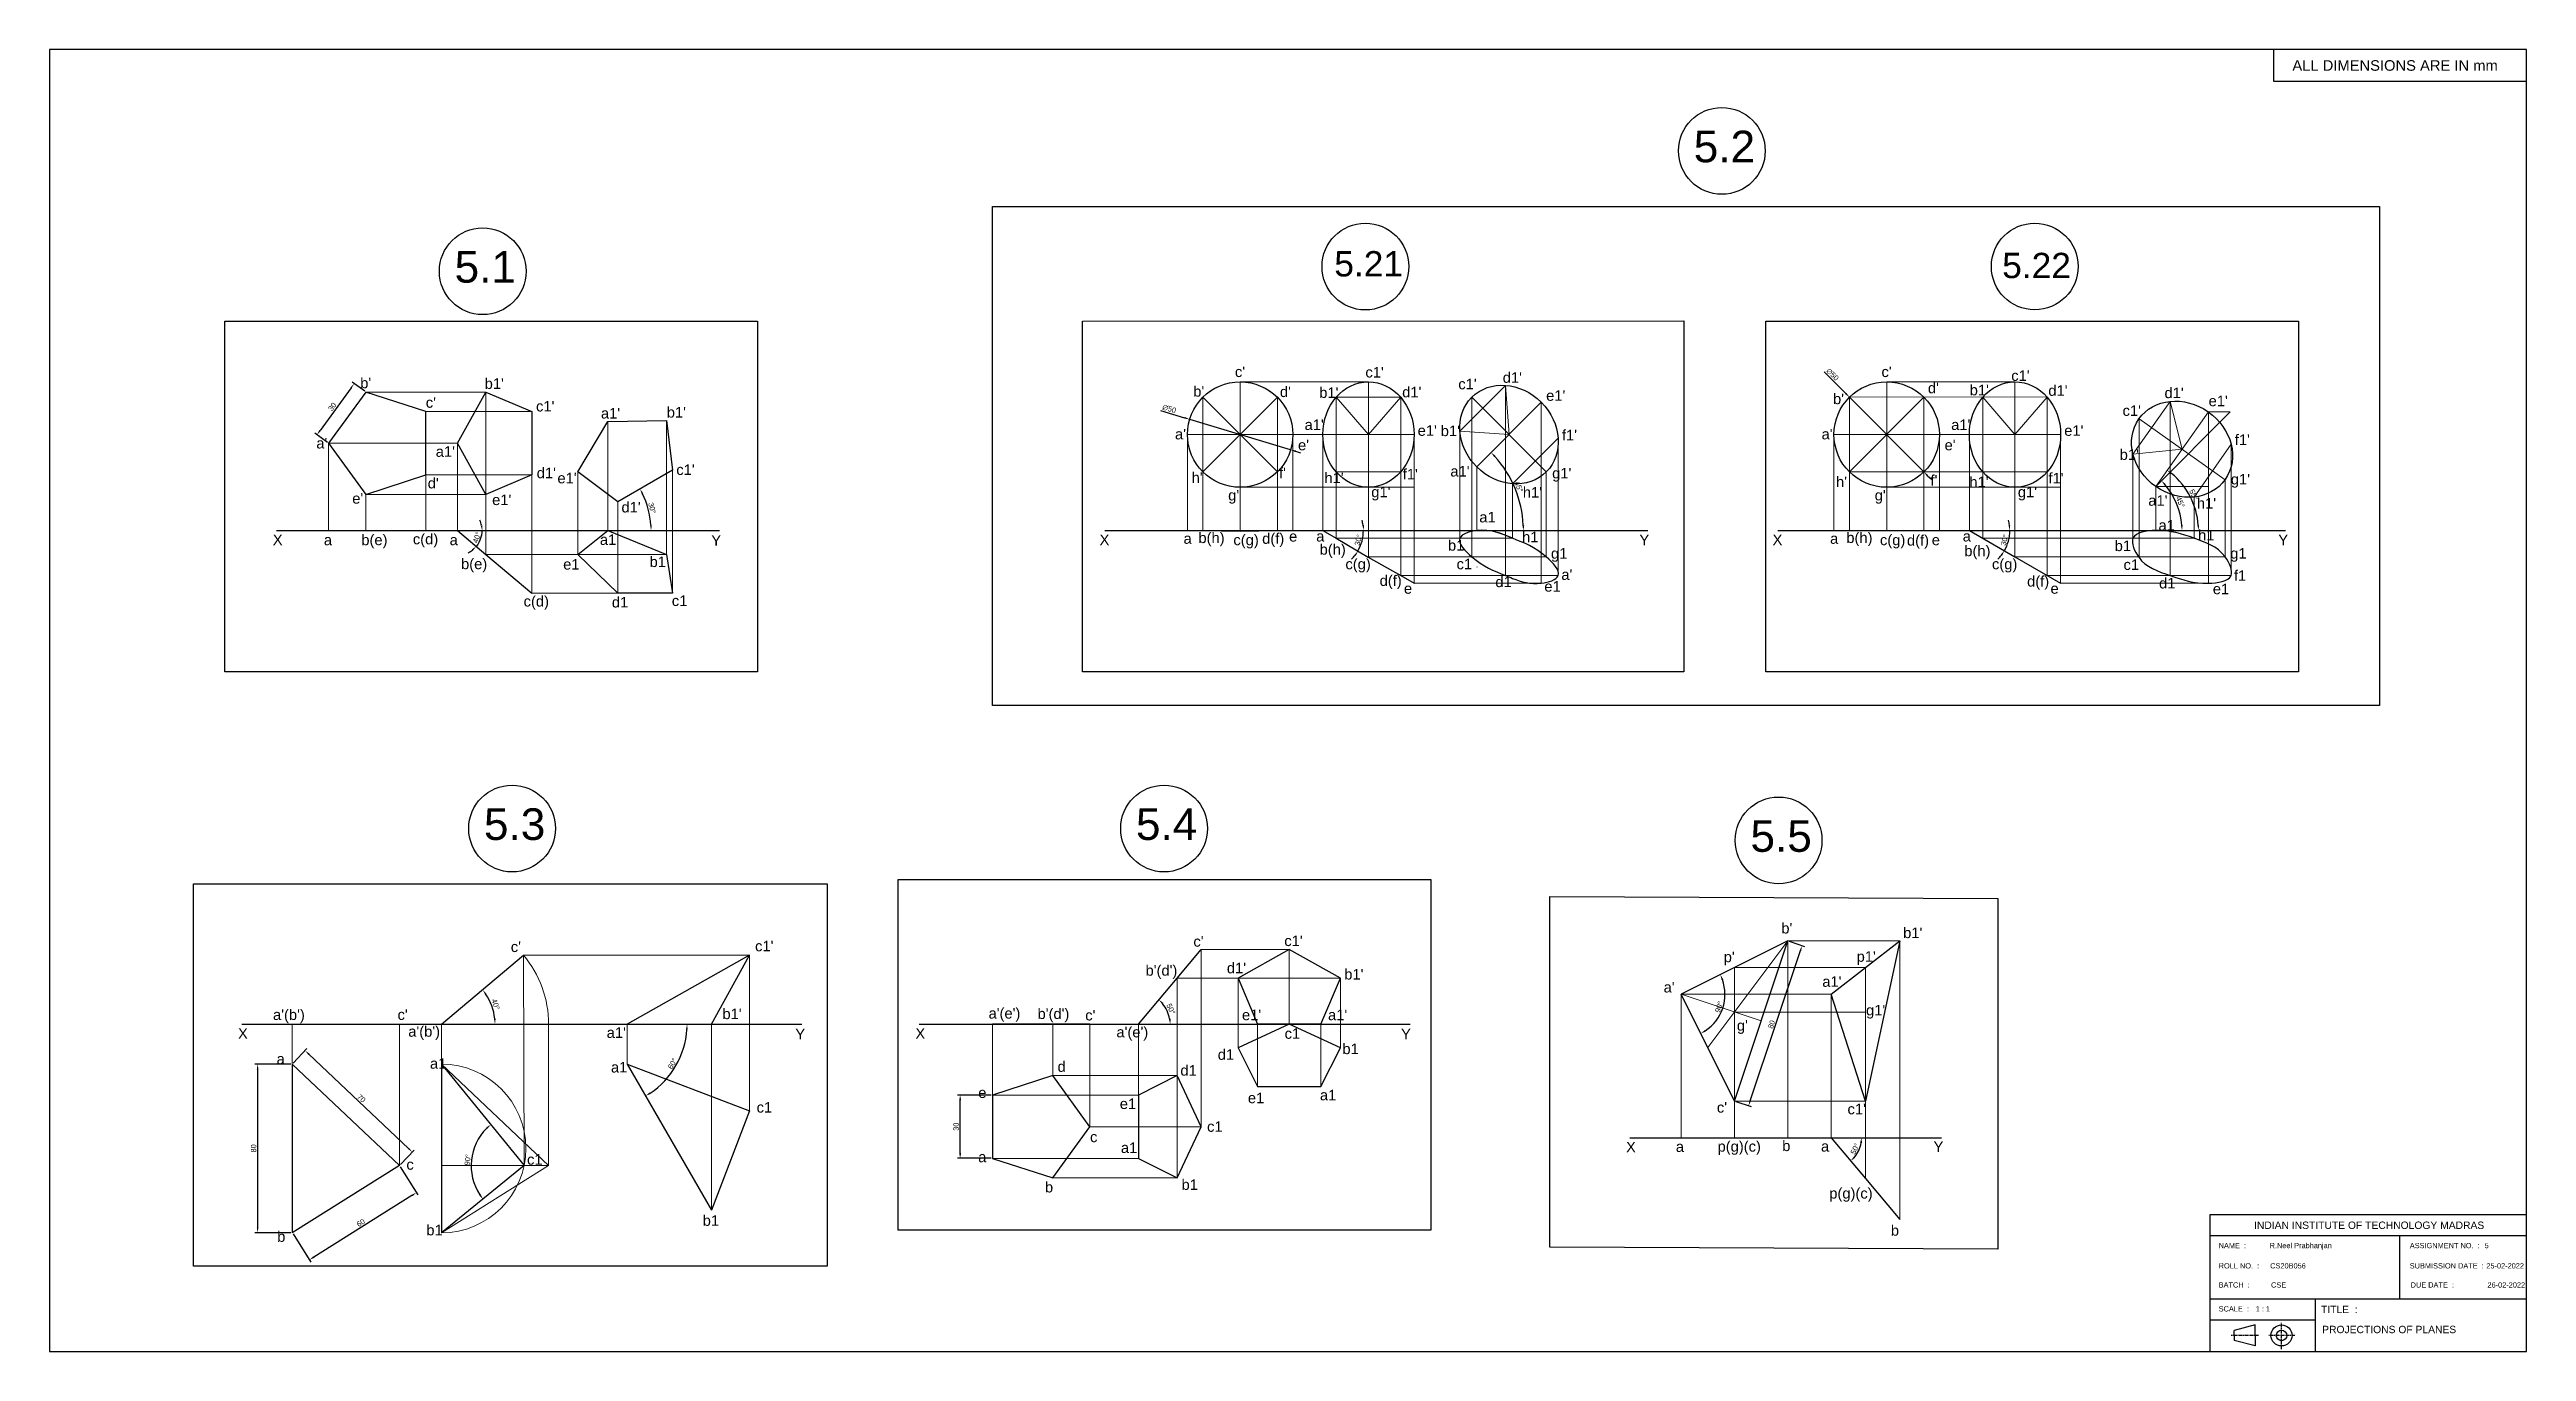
# Model space of a CAD drawing. Header units: millimetres. Extents: x 0 to 1175, y 0 to 617.
import ezdxf

# ---------------------------------------------------------------- set-up
doc = ezdxf.new("R2010")
doc.units = ezdxf.units.MM
doc.linetypes.add('CENTER', pattern=[50.8, 31.75, -6.35, 6.35, -6.35])
doc.styles.get("Standard").update_dxf_attribs({"font": 'arial.ttf'})
doc.dimstyles.new('ISO-25', dxfattribs={"dimtxt": 2.5, "dimasz": 2.5, "dimexe": 1.25, "dimexo": 0.625, "dimtad": 1, "dimtxsty": 'Standard', "dimcen": 2.5, "dimclrd": 3, "dimclre": 3, "dimclrt": 3, "dimadec": 0, "dimazin": 0, "dimtfac": 1, "dimtmove": 0, "dimatfit": 3, "dimfxl": 1, "dimlwd": 30, "dimlwe": 30, "dimarcsym": 0})

# ---------------------------------------------------------------- blocks, each defined once
blk = doc.blocks.new('*D1')
at = {"color": 3, "lineweight": 30, "transparency": 16777216}
for p, q in [((149.5, 455.4), (143.5, 459.7)), ((143, 457), (128.3, 436.8)), ((131.9, 431.1), (125.8, 435.5))]:
    blk.add_line(p, q, dxfattribs=at)
for points in [[(142.7, 457.2), (143.3, 456.7), (144.5, 459)], [(128, 437), (128.6, 436.5), (126.8, 434.7)]]:
    blk.add_solid(points, dxfattribs=at)
at = {"layer": 'Defpoints', "color": 0, "lineweight": 30, "transparency": 16777216}
for p in [(150, 455), (126.8, 434.7), (132.4, 430.7)]:
    blk.add_point(p, dxfattribs=at)
at = {"color": 3, "lineweight": 30, "transparency": 16777216, "insert": (134.1, 448), "char_height": 2.5, "attachment_point": 5, "rotation": 54}
blk.add_mtext('30', dxfattribs=at)
blk = doc.blocks.new('*D2')
at = {"color": 3, "lineweight": 30, "transparency": 16777216}
for start, end in [(320, 0), (12.2528, 24.5056), (295.4944, 307.7472)]:
    blk.add_arc((193.5, 389.3), 11.7, start, end, dxfattribs=at)
for points in [[(205.3, 391.8), (204.5, 391.8), (205.2, 389.3)], [(200.3, 380.4), (200.9, 379.8), (202.4, 381.8)]]:
    blk.add_solid(points, dxfattribs=at)
at = {"layer": 'Defpoints', "color": 0, "lineweight": 30, "transparency": 16777216}
for p in [(193.5, 389.3), (193.5, 389.3), (264.8, 389.3), (203.9, 384.1), (207, 378)]:
    blk.add_point(p, dxfattribs=at)
at = {"color": 3, "lineweight": 30, "transparency": 16777216, "insert": (202.7, 386), "char_height": 2.5, "attachment_point": 5, "rotation": 70}
blk.add_mtext('40°', dxfattribs=at)
blk = doc.blocks.new('*D3')
at = {"color": 3, "lineweight": 30, "transparency": 16777216}
blk.add_arc((246, 389.3), 39.3, 3.6429, 26.3571, dxfattribs=at)
for points in [[(280.9, 406.6), (281.6, 407), (280.1, 409)], [(285.7, 391.8), (284.9, 391.8), (285.3, 389.3)]]:
    blk.add_solid(points, dxfattribs=at)
at = {"layer": 'Defpoints', "color": 0, "lineweight": 30, "transparency": 16777216}
for p in [(295.5, 417.9), (269.5, 402.9), (107.6, 389.3), (284.7, 396.1), (317.8, 389.3)]:
    blk.add_point(p, dxfattribs=at)
at = {"color": 3, "lineweight": 30, "transparency": 16777216, "insert": (285.8, 400), "char_height": 2.5, "attachment_point": 5, "rotation": 285}
blk.add_mtext('30°', dxfattribs=at)
blk = doc.blocks.new('*D5')
at = {"color": 3, "lineweight": 30, "transparency": 16777216}
blk.add_arc((646.8, 389.3), 52.3, 2.7376, 42.2624, dxfattribs=at)
for points in [[(685.2, 424.2), (685.8, 424.8), (683.8, 426.3)], [(699.5, 391.8), (698.6, 391.8), (699.1, 389.3)]]:
    blk.add_solid(points, dxfattribs=at)
at = {"layer": 'Defpoints', "color": 0, "lineweight": 30, "transparency": 16777216}
for p in [(707.6, 450.1), (677, 419.5), (697.3, 402.9), (500.5, 389.3), (758.2, 389.3)]:
    blk.add_point(p, dxfattribs=at)
at = {"color": 3, "lineweight": 30, "transparency": 16777216, "insert": (696.9, 410.1), "char_height": 2.5, "attachment_point": 5, "rotation": 292.5}
blk.add_mtext('45°', dxfattribs=at)
blk = doc.blocks.new('*D6')
at = {"color": 3, "lineweight": 30, "transparency": 16777216}
for start, end in [(330, 360), (7.413, 14.826), (315.174, 322.587)]:
    blk.add_arc((603.9, 389.3), 19.3, start, end, dxfattribs=at)
for points in [[(623.5, 391.8), (622.7, 391.8), (623.3, 389.3)], [(618.9, 377.8), (619.6, 377.3), (620.7, 379.7)]]:
    blk.add_solid(points, dxfattribs=at)
at = {"layer": 'Defpoints', "color": 0, "lineweight": 30, "transparency": 16777216}
for p in [(603.9, 389.3), (603.9, 389.3), (677, 389.3), (622.1, 382.7), (625.6, 376.8)]:
    blk.add_point(p, dxfattribs=at)
at = {"color": 3, "lineweight": 30, "transparency": 16777216, "insert": (620.8, 384.8), "char_height": 2.5, "attachment_point": 5, "rotation": 75}
blk.add_mtext('30°', dxfattribs=at)
blk = doc.blocks.new('*D7')
at = {"color": 3, "lineweight": 30, "transparency": 16777216}
for p, q in [((841.7, 464.6), (852, 454.3)), ((889.1, 417.1), (853.8, 452.5)), ((890.8, 415.3), (892.6, 413.6))]:
    blk.add_line(p, q, dxfattribs=at)
for points in [[(852.3, 454.6), (851.7, 454), (853.8, 452.5)], [(891.1, 415.6), (890.5, 415), (889.1, 417.1)]]:
    blk.add_solid(points, dxfattribs=at)
at = {"layer": 'Defpoints', "color": 0, "lineweight": 30, "transparency": 16777216}
for p in [(853.8, 452.5), (889.1, 417.1)]:
    blk.add_point(p, dxfattribs=at)
at = {"color": 3, "lineweight": 30, "transparency": 16777216, "insert": (845.7, 463.3), "char_height": 2.5, "attachment_point": 5, "rotation": 314.9153}
blk.add_mtext('∅50', dxfattribs=at)
blk = doc.blocks.new('*D8')
at = {"color": 3, "lineweight": 30, "transparency": 16777216}
for start, end in [(330, 0), (7.4746, 14.9492), (315.0508, 322.5254)]:
    blk.add_arc((910.6, 389.3), 19.2, start, end, dxfattribs=at)
for points in [[(930, 391.8), (929.2, 391.8), (929.8, 389.3)], [(925.5, 377.9), (926.2, 377.4), (927.2, 379.7)]]:
    blk.add_solid(points, dxfattribs=at)
at = {"layer": 'Defpoints', "color": 0, "lineweight": 30, "transparency": 16777216}
for p in [(910.6, 389.3), (910.6, 389.3), (999, 389.3), (928.6, 382.8), (932.3, 376.8)]:
    blk.add_point(p, dxfattribs=at)
at = {"color": 3, "lineweight": 30, "transparency": 16777216, "insert": (927.3, 384.8), "char_height": 2.5, "attachment_point": 5, "rotation": 75}
blk.add_mtext('30°', dxfattribs=at)
blk = doc.blocks.new('*D10')
at = {"color": 3, "lineweight": 30, "transparency": 16777216}
blk.add_arc((978.1, 389.3), 33.4, 4.2935, 40.7065, dxfattribs=at)
for points in [[(1003.1, 410.8), (1003.7, 411.4), (1001.7, 412.9)], [(1011.8, 391.8), (1011, 391.8), (1011.5, 389.3)]]:
    blk.add_solid(points, dxfattribs=at)
at = {"layer": 'Defpoints', "color": 0, "lineweight": 30, "transparency": 16777216}
for p in [(1034.4, 445.5), (999, 410.2), (819.8, 389.3), (1010.4, 398), (1060.6, 389.3)]:
    blk.add_point(p, dxfattribs=at)
at = {"color": 3, "lineweight": 30, "transparency": 16777216, "insert": (1010.7, 402.8), "char_height": 2.5, "attachment_point": 5, "rotation": 292.5}
blk.add_mtext('45°', dxfattribs=at)
blk = doc.blocks.new('*D11')
at = {"color": 3, "lineweight": 30, "transparency": 16777216}
blk.add_arc((984.3, 389.3), 35, 4.0881, 50.6475, dxfattribs=at)
for points in [[(1006.2, 416.1), (1006.7, 416.7), (1004.5, 417.9)], [(1019.6, 391.8), (1018.8, 391.8), (1019.3, 389.3)]]:
    blk.add_solid(points, dxfattribs=at)
at = {"layer": 'Defpoints', "color": 0, "lineweight": 30, "transparency": 16777216}
for p in [(1024, 445.5), (999, 410.2), (1017.5, 400.3), (819.8, 389.3), (1060.6, 389.3)]:
    blk.add_point(p, dxfattribs=at)
at = {"color": 3, "lineweight": 30, "transparency": 16777216, "insert": (1017.1, 406.3), "char_height": 2.5, "attachment_point": 5, "rotation": 297.3678}
blk.add_mtext('55°', dxfattribs=at)
blk = doc.blocks.new('*D12')
at = {"color": 3, "lineweight": 30, "transparency": 16777216}
for p, q in [((806.7, 118.9), (830.5, 190.1)), ((825.1, 194.5), (832.4, 192)), ((799.8, 118.6), (807.1, 116.1))]:
    blk.add_line(p, q, dxfattribs=at)
for points in [[(830.1, 190.2), (830.9, 189.9), (831.2, 192.4)], [(806.3, 119), (807.1, 118.8), (805.9, 116.5)]]:
    blk.add_solid(points, dxfattribs=at)
at = {"layer": 'Defpoints', "color": 0, "lineweight": 30, "transparency": 16777216}
for p in [(824.5, 194.7), (831.2, 192.4), (799.2, 118.8)]:
    blk.add_point(p, dxfattribs=at)
at = {"color": 3, "lineweight": 30, "transparency": 16777216, "insert": (816.8, 155.1), "char_height": 2.5, "attachment_point": 5, "rotation": 71.5651}
blk.add_mtext('80', dxfattribs=at)
blk = doc.blocks.new('*D13')
at = {"color": 3, "lineweight": 30, "transparency": 16777216}
blk.add_arc((845.1, 101.4), 14.4, 319.9677, 350.0323, dxfattribs=at)
for points in [[(858.8, 98.9), (859.7, 98.8), (859.5, 101.4)], [(856.4, 91.8), (855.8, 92.4), (854.3, 90.3)]]:
    blk.add_solid(points, dxfattribs=at)
at = {"layer": 'Defpoints', "color": 0, "lineweight": 30, "transparency": 16777216}
for p in [(749.5, 101.4), (845.1, 101.4), (897.4, 101.4), (857.1, 93.4), (861.4, 82)]:
    blk.add_point(p, dxfattribs=at)
at = {"color": 3, "lineweight": 30, "transparency": 16777216, "insert": (856.4, 96.1), "char_height": 2.5, "attachment_point": 5, "rotation": 65}
blk.add_mtext('50°', dxfattribs=at)
blk = doc.blocks.new('*D14')
at = {"color": 3, "lineweight": 30, "transparency": 16777216}
for p, q in [((114.5, 136.3), (97.4, 136.3)), ((98.7, 133.8), (98.7, 58.8)), ((114.5, 56.3), (97.4, 56.3))]:
    blk.add_line(p, q, dxfattribs=at)
for points in [[(98.3, 133.8), (99.1, 133.8), (98.7, 136.3)], [(98.3, 58.8), (99.1, 58.8), (98.7, 56.3)]]:
    blk.add_solid(points, dxfattribs=at)
at = {"layer": 'Defpoints', "color": 0, "lineweight": 30, "transparency": 16777216}
for p in [(115.2, 136.3), (98.7, 56.3), (115.2, 56.3)]:
    blk.add_point(p, dxfattribs=at)
at = {"color": 3, "lineweight": 30, "transparency": 16777216, "insert": (96.8, 96.3), "char_height": 2.5, "attachment_point": 5, "rotation": 90}
blk.add_mtext('80', dxfattribs=at)
blk = doc.blocks.new('*D15')
at = {"color": 3, "lineweight": 30, "transparency": 16777216}
for p, q in [((115.6, 136.7), (122.1, 143.6)), ((123, 141), (170.2, 96.3)), ((166.4, 88.6), (172.9, 95.5))]:
    blk.add_line(p, q, dxfattribs=at)
for points in [[(123.3, 141.3), (122.8, 140.6), (121.2, 142.7)], [(170.5, 96.6), (170, 96), (172.1, 94.5)]]:
    blk.add_solid(points, dxfattribs=at)
at = {"layer": 'Defpoints', "color": 0, "lineweight": 30, "transparency": 16777216}
for p in [(115.2, 136.3), (172.1, 94.5), (166, 88.1)]:
    blk.add_point(p, dxfattribs=at)
at = {"color": 3, "lineweight": 30, "transparency": 16777216, "insert": (147.9, 120), "char_height": 2.5, "attachment_point": 5, "rotation": 316.5675}
blk.add_mtext('70', dxfattribs=at)
blk = doc.blocks.new('*D16')
at = {"color": 3, "lineweight": 30, "transparency": 16777216}
for p, q in [((166.3, 87.6), (174.7, 74.2)), ((171.9, 73.9), (125.3, 44.7)), ((115.5, 55.7), (123.9, 42.3))]:
    blk.add_line(p, q, dxfattribs=at)
for points in [[(171.7, 74.3), (172.2, 73.6), (174, 75.3)], [(125.1, 45.1), (125.6, 44.4), (123.2, 43.4)]]:
    blk.add_solid(points, dxfattribs=at)
at = {"layer": 'Defpoints', "color": 0, "lineweight": 30, "transparency": 16777216}
for p in [(166, 88.1), (115.2, 56.3), (123.2, 43.4)]:
    blk.add_point(p, dxfattribs=at)
at = {"color": 3, "lineweight": 30, "transparency": 16777216, "insert": (147.6, 61), "char_height": 2.5, "attachment_point": 5, "rotation": 32.09}
blk.add_mtext('60', dxfattribs=at)
blk = doc.blocks.new('*D17')
at = {"color": 3, "lineweight": 30, "transparency": 16777216}
blk.add_arc((185.9, 155.2), 25.4, 5.6374, 34.3626, dxfattribs=at)
for points in [[(206.6, 169.3), (207.2, 169.8), (205.4, 171.6)], [(211.6, 157.8), (210.8, 157.7), (211.3, 155.2)]]:
    blk.add_solid(points, dxfattribs=at)
at = {"layer": 'Defpoints', "color": 0, "lineweight": 30, "transparency": 16777216}
for p in [(224.8, 187.9), (185.9, 155.2), (185.9, 155.2), (210.6, 161.1), (314, 155.2)]:
    blk.add_point(p, dxfattribs=at)
at = {"color": 3, "lineweight": 30, "transparency": 16777216, "insert": (211.6, 164.6), "char_height": 2.5, "attachment_point": 5, "rotation": 290}
blk.add_mtext('40°', dxfattribs=at)
blk = doc.blocks.new('*D18')
at = {"color": 3, "lineweight": 30, "transparency": 16777216}
blk.add_arc((263.1, 155.2), 39.3, 303.6411, 356.3589, dxfattribs=at)
for points in [[(301.9, 152.8), (302.7, 152.7), (302.4, 155.2)], [(285.1, 122.1), (284.6, 122.8), (282.7, 121.2)]]:
    blk.add_solid(points, dxfattribs=at)
at = {"layer": 'Defpoints', "color": 0, "lineweight": 30, "transparency": 16777216}
for p in [(185.9, 155.2), (314, 155.2), (274, 136.3), (293.2, 130), (314, 67)]:
    blk.add_point(p, dxfattribs=at)
at = {"color": 3, "lineweight": 30, "transparency": 16777216, "insert": (295.5, 136.5), "char_height": 2.5, "attachment_point": 5, "rotation": 60}
blk.add_mtext('60°', dxfattribs=at)
blk = doc.blocks.new('*D19')
at = {"color": 3, "lineweight": 30, "transparency": 16777216}
for p, q in [((446.7, 121.6), (430.7, 121.6)), ((431.9, 94.1), (431.9, 119.1)), ((446.7, 91.6), (430.7, 91.6))]:
    blk.add_line(p, q, dxfattribs=at)
for points in [[(431.5, 119.1), (432.4, 119.1), (431.9, 121.6)], [(431.5, 94.1), (432.4, 94.1), (431.9, 91.6)]]:
    blk.add_solid(points, dxfattribs=at)
at = {"layer": 'Defpoints', "color": 0, "lineweight": 30, "transparency": 16777216}
for p in [(431.9, 121.6), (447.3, 121.6), (447.3, 91.6)]:
    blk.add_point(p, dxfattribs=at)
at = {"color": 3, "lineweight": 30, "transparency": 16777216, "insert": (430, 106.6), "char_height": 2.5, "attachment_point": 5, "rotation": 90}
blk.add_mtext('30', dxfattribs=at)
blk = doc.blocks.new('*D20')
at = {"color": 3, "lineweight": 30, "transparency": 16777216}
blk.add_arc((516.5, 155.2), 15, 9.547, 40.453, dxfattribs=at)
for points in [[(527.7, 164.7), (528.3, 165.3), (526.2, 166.8)], [(531.8, 157.8), (530.9, 157.7), (531.6, 155.2)]]:
    blk.add_solid(points, dxfattribs=at)
at = {"layer": 'Defpoints', "color": 0, "lineweight": 30, "transparency": 16777216}
for p in [(534.9, 177.1), (412.4, 155.2), (516.5, 155.2), (530.9, 159.6), (645.4, 155.2)]:
    blk.add_point(p, dxfattribs=at)
at = {"color": 3, "lineweight": 30, "transparency": 16777216, "insert": (531.9, 162.4), "char_height": 2.5, "attachment_point": 5, "rotation": 295}
blk.add_mtext('50°', dxfattribs=at)
blk = doc.blocks.new('*D21')
at = {"color": 3, "lineweight": 30, "transparency": 16777216}
blk.add_arc((773.9, 169.4), 20.8, 303.4613, 19.6688, dxfattribs=at)
for points in [[(793.1, 176.2), (793.9, 176.5), (792.5, 178.7)], [(785.6, 151.7), (785.2, 152.4), (783.2, 150.8)]]:
    blk.add_solid(points, dxfattribs=at)
at = {"layer": 'Defpoints', "color": 0, "lineweight": 30, "transparency": 16777216}
for p in [(824.5, 194.7), (773.9, 169.4), (773.9, 169.4), (791.3, 157.9), (799.2, 118.8)]:
    blk.add_point(p, dxfattribs=at)
at = {"color": 3, "lineweight": 30, "transparency": 16777216, "insert": (791.9, 163.4), "char_height": 2.5, "attachment_point": 5, "rotation": 71.5651}
blk.add_mtext('90°', dxfattribs=at)
blk = doc.blocks.new('*D22')
at = {"color": 3, "lineweight": 30, "transparency": 16777216}
blk.add_arc((225.1, 88.1), 25.1, 134.8599, 213.4203, dxfattribs=at)
for points in [[(207.1, 106.2), (207.7, 105.6), (209.3, 107.6)], [(204.5, 74.6), (203.8, 74.1), (205.6, 72.3)]]:
    blk.add_solid(points, dxfattribs=at)
at = {"layer": 'Defpoints', "color": 0, "lineweight": 30, "transparency": 16777216}
for p in [(185.9, 136.3), (201.7, 97.1), (225.1, 88.1), (225.1, 88.1), (185.9, 56.3)]:
    blk.add_point(p, dxfattribs=at)
at = {"color": 3, "lineweight": 30, "transparency": 16777216, "insert": (198.3, 90.9), "char_height": 2.5, "attachment_point": 5, "rotation": 84.1401}
blk.add_mtext('90°', dxfattribs=at)
blk = doc.blocks.new('*D23')
at = {"color": 3, "lineweight": 30, "transparency": 16777216}
for p, q in [((526.9, 446.2), (538.4, 442.8)), ((588.7, 427.6), (540.8, 442)), ((591, 426.9), (593.4, 426.1))]:
    blk.add_line(p, q, dxfattribs=at)
for points in [[(538.5, 443.2), (538.3, 442.4), (540.8, 442)], [(591.2, 427.3), (590.9, 426.5), (588.7, 427.6)]]:
    blk.add_solid(points, dxfattribs=at)
at = {"layer": 'Defpoints', "color": 0, "lineweight": 30, "transparency": 16777216}
for p in [(540.8, 442), (588.7, 427.6)]:
    blk.add_point(p, dxfattribs=at)
at = {"color": 3, "lineweight": 30, "transparency": 16777216, "insert": (531.1, 447), "char_height": 2.5, "attachment_point": 5, "rotation": 343.1937}
blk.add_mtext('∅50', dxfattribs=at)

msp = doc.modelspace()

# ---------------------------------------------------------------- linework, layer by layer
at = {"lineweight": 30}
for p, q in [((1054.877, 617.403), (1054.877, 602.403)), ((1054.877, 602.403), (1174.877, 602.403)), ((676.971, 372.037), (676.971, 371.988)), ((693.955, 366.634), (693.955, 366.622)), ((1024.877, 0), (1024.877, 65)), ((1024.877, 65), (1174.877, 65)), ((1024.877, 55), (1174.877, 55)), ((1114.877, 25), (1114.877, 55)), ((1024.877, 25), (1174.877, 25)), ((1074.877, 0), (1074.877, 25)), ((1024.877, 15), (1074.877, 15)), ((1046.197, 12.587), (1036.197, 9.907)), ((1046.197, 7.587), (1046.197, 12.587)), ((1036.197, 7.587), (1036.197, 9.907)), ((1036.197, 7.587), (1036.197, 5.266)), ((1046.197, 2.587), (1036.197, 5.266)), ((1046.197, 7.587), (1046.197, 2.587))]:
    msp.add_line(p, q, dxfattribs=at)
at = {"lineweight": 5}
for p, q in [((564.721, 389.071), (564.721, 459.809)), ((564.721, 459.809), (625.583, 459.809)), ((625.583, 376.818), (625.583, 459.809)), ((871.406, 459.809), (932.268, 459.809)), ((871.406, 389.318), (871.406, 459.809)), ((932.268, 376.818), (932.268, 459.809)), ((150.012, 454.983), (206.967, 454.983)), ((206.967, 377.984), (206.967, 454.983)), ((547.044, 417.131), (582.399, 452.486)), ((582.399, 417.131), (547.044, 452.486)), ((547.044, 452.486), (547.044, 389.318)), ((582.399, 452.486), (582.399, 389.318)), ((610.274, 385.657), (610.274, 452.486)), ((610.274, 452.486), (640.892, 452.486)), ((625.583, 434.809), (610.274, 452.486)), ((625.583, 434.809), (640.892, 452.486)), ((640.892, 367.979), (640.892, 452.486)), ((668.955, 436.483), (690.605, 458.134)), ((709.958, 417.131), (674.603, 452.486)), ((674.603, 452.486), (674.603, 376.818)), ((707.589, 450.118), (676.971, 419.499)), ((692.28, 434.809), (690.605, 458.134)), ((690.605, 458.134), (690.605, 367.979)), ((707.589, 450.118), (707.589, 364.318)), ((853.57, 452.645), (947.577, 452.486)), ((853.729, 417.131), (889.084, 452.486)), ((889.084, 417.131), (853.729, 452.486)), ((853.729, 452.486), (853.729, 389.318)), ((889.084, 452.486), (889.084, 389.318)), ((916.959, 385.657), (916.959, 452.486)), ((932.268, 434.809), (916.959, 452.486)), ((932.268, 434.809), (947.577, 452.486)), ((947.577, 367.979), (947.577, 452.486)), ((988.244, 425.46), (1005.806, 450.541)), ((1011.506, 427.861), (1005.806, 450.541)), ((1005.806, 450.541), (1005.806, 367.979)), ((178.544, 445.712), (228.823, 445.712)), ((264.832, 441.015), (264.832, 389.318)), ((292.605, 441.452), (292.605, 377.984)), ((539.721, 434.809), (589.721, 434.809)), ((539.721, 434.809), (539.721, 389.318)), ((589.721, 434.809), (589.721, 389.318)), ((589.721, 434.809), (647.234, 434.809)), ((603.932, 389.318), (603.932, 434.809)), ((647.234, 364.318), (647.234, 434.809)), ((692.28, 434.809), (668.955, 436.483)), ((668.955, 436.483), (668.955, 385.657)), ((846.406, 434.809), (896.406, 434.809)), ((846.406, 434.809), (846.406, 389.318)), ((896.406, 434.809), (896.406, 389.318)), ((896.406, 434.809), (953.919, 434.809)), ((910.617, 389.318), (910.617, 434.809)), ((953.919, 364.318), (953.919, 434.809)), ((1031.918, 413.427), (991.093, 442.295)), ((991.093, 442.295), (991.093, 376.586)), ((999.006, 410.184), (1034.361, 445.539)), ((999.006, 410.184), (1024.006, 445.539)), ((1024.006, 445.539), (1034.361, 445.539)), ((1024.006, 445.539), (1024.006, 364.318)), ((132.378, 430.712), (132.378, 389.318)), ((132.378, 430.712), (193.459, 430.712)), ((193.459, 389.318), (193.459, 430.712)), ((693.955, 411.483), (715.605, 433.134)), ((715.605, 433.134), (715.605, 367.979)), ((1011.506, 427.861), (988.244, 425.46)), ((988.244, 425.46), (988.244, 385.657)), ((1017.205, 405.181), (1034.768, 430.262)), ((1034.768, 430.262), (1034.768, 367.979)), ((178.544, 415.712), (178.544, 389.318)), ((178.544, 415.712), (228.823, 415.712)), ((228.823, 359.644), (228.823, 415.712)), ((250.567, 417.181), (250.567, 377.984)), ((295.505, 417.888), (295.505, 359.644)), ((610.274, 417.131), (640.892, 417.131)), ((676.971, 419.499), (676.971, 389.318)), ((693.955, 411.483), (693.955, 385.657)), ((709.958, 417.131), (709.958, 376.818)), ((853.729, 417.131), (947.577, 417.131)), ((1031.918, 413.427), (1031.918, 376.818)), ((150.012, 406.442), (150.012, 389.318)), ((150.012, 406.442), (206.967, 406.442)), ((269.524, 402.888), (269.524, 359.644)), ((564.721, 409.809), (647.234, 409.809)), ((871.406, 409.809), (953.919, 409.809)), ((999.006, 410.184), (1024.006, 410.184)), ((999.006, 410.184), (999.006, 389.318)), ((1017.205, 405.181), (1017.205, 385.657)), ((193.459, 389.318), (264.832, 389.318)), ((603.932, 389.318), (676.971, 389.318)), ((910.617, 389.318), (999.006, 389.318)), ((206.967, 377.984), (292.605, 377.984)), ((610.274, 385.657), (693.955, 385.657)), ((625.583, 376.818), (709.958, 376.818)), ((916.959, 385.657), (1017.205, 385.657)), ((932.268, 376.818), (1031.918, 376.818)), ((640.892, 367.979), (715.605, 367.979)), ((647.234, 364.318), (708.023, 364.318)), ((947.577, 367.979), (1034.768, 367.979)), ((953.919, 364.318), (1024.006, 364.318)), ((228.823, 359.644), (269.524, 359.644)), ((546.219, 190.61), (546.219, 106.571)), ((546.219, 190.61), (588.021, 190.61)), ((588.021, 155.246), (588.021, 190.61)), ((824.535, 194.665), (786.588, 144.069)), ((824.535, 194.665), (824.535, 101.35)), ((824.535, 194.665), (877.616, 194.665)), ((877.616, 62.591), (877.616, 194.665)), ((225.068, 88.135), (224.831, 187.911)), ((224.831, 187.911), (331.999, 187.911)), ((331.999, 114.166), (331.999, 187.911)), ((534.885, 177.102), (534.885, 82.301)), ((534.885, 177.102), (612.292, 177.102)), ((563.75, 143.911), (563.75, 177.102)), ((612.292, 143.911), (612.292, 177.102)), ((799.237, 182.016), (799.237, 118.771)), ((799.237, 182.016), (861.355, 182.016)), ((861.355, 81.971), (861.355, 182.016)), ((773.939, 169.367), (811.886, 156.718)), ((773.939, 169.367), (773.939, 101.35)), ((773.939, 169.367), (845.094, 169.367)), ((845.094, 101.35), (845.094, 169.367)), ((115.153, 136.26), (115.153, 155.246)), ((165.986, 88.135), (165.971, 155.246)), ((185.902, 155.246), (236.72, 155.246)), ((185.902, 136.26), (185.902, 155.246)), ((185.902, 155.246), (314.018, 155.246)), ((236.735, 88.135), (236.72, 155.268)), ((274.018, 136.26), (274.018, 155.246)), ((314.018, 66.978), (314.018, 155.246)), ((447.313, 121.571), (447.313, 155.246)), ((475.844, 130.842), (475.844, 155.246)), ((493.478, 106.571), (493.478, 155.246)), ((516.545, 155.246), (516.545, 121.571)), ((516.545, 155.246), (612.292, 155.246)), ((573.021, 125.571), (573.021, 155.246)), ((603.021, 125.571), (603.021, 155.246)), ((799.237, 160.934), (861.355, 160.934)), ((185.902, 136.26), (236.735, 88.135)), ((475.844, 130.842), (534.885, 130.842)), ((447.313, 121.571), (516.545, 121.571)), ((799.237, 118.771), (799.237, 101.35)), ((799.237, 118.771), (861.355, 118.771)), ((493.478, 106.571), (546.219, 106.571)), ((236.735, 88.135), (185.902, 56.26)), ((236.735, 88.135), (185.902, 88.135)), ((447.313, 91.571), (516.545, 91.571)), ((475.844, 82.301), (534.885, 82.301))]:
    msp.add_line(p, q, dxfattribs=at)
at = {"color": 6, "lineweight": 30}
for p, q in [((193.459, 430.712), (206.967, 454.983)), ((206.967, 454.983), (228.823, 445.712)), ((228.823, 445.712), (228.823, 415.712)), ((250.567, 417.181), (264.832, 441.015)), ((264.832, 441.015), (292.605, 441.452)), ((292.605, 441.452), (295.505, 417.888)), ((206.967, 406.442), (193.459, 430.712)), ((228.823, 415.712), (206.967, 406.442)), ((269.524, 402.888), (250.567, 417.181)), ((295.505, 417.888), (269.524, 402.888)), ((132.378, 389.318), (150.012, 389.318)), ((150.012, 389.318), (178.544, 389.318)), ((193.459, 389.318), (206.967, 377.984)), ((250.567, 377.984), (264.832, 389.318)), ((264.832, 389.318), (292.605, 377.984)), ((539.721, 389.318), (547.044, 389.318)), ((547.044, 389.318), (564.721, 389.071)), ((564.721, 389.071), (582.399, 389.318)), ((582.399, 389.318), (589.721, 389.318)), ((603.932, 389.318), (610.274, 385.657)), ((846.406, 389.318), (871.406, 389.318)), ((871.406, 389.318), (896.406, 389.318)), ((910.617, 389.318), (932.268, 376.818)), ((206.967, 377.984), (228.823, 359.644)), ((269.524, 359.644), (250.567, 377.984)), ((292.605, 377.984), (295.505, 359.644)), ((610.274, 385.657), (625.459, 376.604)), ((625.459, 376.604), (640.892, 367.979)), ((932.268, 376.818), (953.919, 364.318)), ((640.892, 367.979), (647.234, 364.318)), ((295.505, 359.644), (269.524, 359.644)), ((534.885, 177.102), (546.219, 190.61)), ((588.021, 190.61), (563.75, 177.102)), ((612.292, 177.102), (588.021, 190.61)), ((824.535, 194.665), (773.939, 169.367)), ((799.237, 118.771), (824.535, 194.665)), ((845.094, 169.367), (877.616, 194.665)), ((877.616, 194.665), (861.355, 118.771)), ((185.902, 155.246), (224.831, 187.911)), ((331.999, 187.911), (274.018, 155.246)), ((314.018, 155.246), (331.999, 187.911)), ((516.545, 155.246), (534.885, 177.102)), ((563.75, 177.102), (573.021, 155.246)), ((603.021, 155.246), (612.292, 177.102)), ((799.237, 118.771), (773.939, 169.367)), ((861.355, 118.771), (845.094, 169.367)), ((115.153, 155.246), (165.971, 155.246)), ((274.018, 155.246), (314.018, 155.246)), ((447.313, 155.246), (475.844, 155.246)), ((493.478, 155.246), (447.313, 155.246)), ((475.844, 155.246), (493.478, 155.246)), ((588.021, 155.246), (563.75, 143.911)), ((573.021, 155.246), (603.021, 155.246)), ((603.021, 155.246), (573.021, 155.246)), ((612.292, 143.911), (588.021, 155.246)), ((563.75, 143.911), (573.021, 125.571)), ((603.021, 125.571), (612.292, 143.911)), ((115.153, 136.26), (115.153, 56.26)), ((115.153, 136.26), (165.986, 88.135)), ((185.902, 136.26), (185.902, 56.26)), ((185.902, 136.26), (225.068, 88.135)), ((274.018, 136.26), (314.018, 66.978)), ((274.018, 136.26), (331.999, 114.166)), ((534.885, 130.842), (516.545, 121.571)), ((546.219, 106.571), (534.885, 130.842)), ((516.545, 121.571), (516.545, 91.571)), ((573.021, 125.571), (603.021, 125.571)), ((331.999, 114.166), (314.018, 66.978)), ((534.885, 82.301), (546.219, 106.571)), ((773.939, 101.35), (799.237, 101.35)), ((799.237, 101.35), (824.535, 101.35)), ((845.094, 101.35), (861.355, 81.971)), ((165.986, 88.135), (115.153, 56.26)), ((225.068, 88.135), (185.902, 56.26)), ((516.545, 91.571), (534.885, 82.301)), ((861.355, 81.971), (877.616, 62.591))]:
    msp.add_line(p, q, dxfattribs=at)
at = {"color": 1, "lineweight": 30}
for p, q in [((107.63, 389.318), (317.821, 389.318)), ((500.539, 389.318), (758.196, 389.318)), ((819.768, 389.318), (1060.607, 389.318)), ((91.132, 155.246), (356.844, 155.246)), ((412.443, 155.246), (645.357, 155.246)), ((749.526, 101.35), (897.393, 101.35))]:
    msp.add_line(p, q, dxfattribs=at)
at = {"linetype": 'CENTER', "lineweight": 30, "ltscale": 0.05}
for p, q in [((1058.697, 1.137), (1058.697, 13.622)), ((1047.749, 7.587), (1034.751, 7.587)), ((1065.005, 7.587), (1052.495, 7.587))]:
    msp.add_line(p, q, dxfattribs=at)
at = {"lineweight": 30}
for points in [[(0, 0), (1174.877, 0), (1174.877, 617.403), (0, 617.403)], [(447.21, 542.905), (1105.202, 542.905), (1105.202, 306.294), (447.21, 306.294)], [(83.137, 488.616), (335.776, 488.616), (335.776, 322.225), (83.137, 322.225)], [(489.966, 488.612), (775.149, 488.723), (775.149, 322.332), (489.966, 322.221)], [(814.033, 488.616), (1066.672, 488.616), (1066.672, 322.225), (814.033, 322.225)], [(402.597, 223.868), (655.236, 223.868), (655.236, 57.477), (402.597, 57.477)], [(68.352, 221.723), (368.846, 221.723), (368.846, 40.471), (68.352, 40.471)], [(711.635, 215.82), (924.095, 214.881), (924.095, 48.49), (711.635, 49.429)]]:
    msp.add_lwpolyline(points, close=True, dxfattribs=at)
at = {"color": 6, "lineweight": 30}
for points in [[(178.544, 415.712), (178.544, 445.712), (150.012, 454.983), (132.378, 430.712), (150.012, 406.442)], [(447.313, 121.571), (447.313, 91.571), (475.844, 82.301), (493.478, 106.571), (475.844, 130.842)]]:
    msp.add_lwpolyline(points, close=True, dxfattribs=at)
at = {"lineweight": 30}
for centre, radius in [((793.232, 569.349), 20.565), ((205.477, 512.258), 20.565), ((624.135, 514.499), 20.565), ((941.643, 514.52), 20.565), ((219.398, 247.985), 20.565), ((528.656, 247.985), 20.565), ((820.141, 242.36), 20.565), ((1058.697, 7.587), 5), ((1058.697, 7.587), 2.5)]:
    msp.add_circle(centre, radius, dxfattribs=at)
at = {"color": 6, "lineweight": 30}
for centre in [(564.721, 434.809), (871.406, 434.809)]:
    msp.add_circle(centre, 25, dxfattribs=at)
at = {"lineweight": 5}
for centre, radius, start, end in [((185.902, 155.246), 50.818, 0, 40), ((185.902, 96.26), 40, 270, 90)]:
    msp.add_arc(centre, radius, start, end, dxfattribs=at)
at = {"color": 6, "lineweight": 30}
for centre, major_axis in [((625.583, 434.809), (0, 25)), ((692.28, 434.809), (-17.678, 17.678)), ((932.268, 434.809), (0, 25)), ((1011.506, 427.861), (-20.479, 14.339))]:
    msp.add_ellipse(centre, major_axis=major_axis, ratio=0.8660254, dxfattribs=at)
for points, knots in [([(693.955, 385.657), (688.556, 387.846), (681.163, 391.271), (665.161, 386.293), (677.367, 373.129), (685.881, 369.925), (692.815, 367.077), (693.955, 366.634)], [28.77078725, 28.77078725, 28.77078725, 28.77078725, 46.14491056, 54.9574297, 65.44651584, 83.72821695, 87.25082302, 87.25082302, 87.25082302, 87.25082302]), ([(693.955, 366.622), (698.138, 364.973), (704.986, 362.86), (719.399, 367.344), (707.193, 380.508), (697.458, 384.171), (688.745, 387.801), (686.035, 388.584)], [32.41121472, 32.41121472, 32.41121472, 32.41121472, 46.14491056, 54.9574297, 65.44651584, 83.72821695, 91.88385984, 91.88385984, 91.88385984, 91.88385984]), ([(1017.787, 385.452), (1017.592, 385.521), (1011.41, 387.697), (1003.041, 390.457), (985.165, 387.894), (988.93, 379.402), (991.093, 376.586)], [25.84938965, 25.84938965, 25.84938965, 25.84938965, 26.45035868, 45.01459839, 56.38207789, 65.89011203, 65.89011203, 65.89011203, 65.89011203]), ([(991.093, 376.586), (994.036, 372.044), (1007.152, 367.494), (1019.926, 363.168), (1037.822, 365.732), (1030.877, 380.967), (1022.73, 383.71), (1017.205, 385.657)], [9.50803415, 9.50803415, 9.50803415, 9.50803415, 26.55320703, 45.11754475, 56.4849296, 65.77173184, 82.93530144, 82.93530144, 82.93530144, 82.93530144])]:
    msp.add_open_spline(points, degree=3, knots=knots, dxfattribs=at)
at = {"lineweight": 30}
msp.add_open_spline([(1031.918, 376.818), (1031.918, 376.818), (1031.918, 376.818), (1031.918, 376.819)], degree=3, dxfattribs=at)
for points, knots in [([(1031.918, 376.818), (1031.918, 376.818), (1031.918, 376.818), (1031.918, 376.818)], [14.7937005231562, 14.7937005231562, 14.7937005231562, 14.7937005231563, 14.7937358807384, 14.7937358807384, 14.7937358807384, 14.7937358807384]), ([(690.605, 367.979), (690.718, 367.934), (690.831, 367.888), (690.944, 367.842)], [28.770787251, 28.770787251, 28.770787251, 28.770787251, 29.134235453, 29.134235453, 29.134235453, 29.134235453]), ([(1005.763, 367.994), (1005.778, 367.989), (1005.792, 367.984), (1005.806, 367.979), (1005.806, 367.979)], [82.891076134, 82.891076134, 82.891076134, 82.891076134, 82.9352849125, 82.9352849143, 82.9352849143, 82.9352849143, 82.9352849143])]:
    msp.add_open_spline(points, degree=3, knots=knots, dxfattribs=at)

# ---------------------------------------------------------------- texts
for s, height, p in [('ALL DIMENSIONS ARE IN mm', 5, (1063.856, 607.357)), ('5.2', 15, (779.877, 563.931)), ('5.1', 15, (192.121, 506.84)), ('5.21', 12, (609.39, 509.814)), ('5.22', 12, (926.191, 509.002)), ("b'", 5, (147.348, 456.764)), ("b1'", 5, (206.389, 456.491)), ("c'", 5, (562.267, 462.094)), ("c1'", 5, (624.163, 461.876)), ("c1'", 5, (668.228, 456.295)), ("d1'", 5, (689.297, 459.37)), ("c'", 5, (868.952, 462.094)), ("d'", 5, (890.96, 454.402)), ("b1'", 5, (910.79, 453.428)), ("c1'", 5, (930.511, 460.262)), ("d1'", 5, (948.087, 453.188)), ("c'", 5, (178.471, 447.53)), ("c1'", 5, (230.758, 445.756)), ("a1'", 5, (261.534, 442.432)), ("b1'", 5, (292.762, 442.886)), ("b'", 5, (542.489, 452.792)), ("d'", 5, (583.606, 452.608)), ("b1'", 5, (602.257, 452.198)), ("d1'", 5, (641.595, 452.466)), ("e1'", 5, (709.879, 450.82)), ("b'", 5, (845.954, 449.24)), ("c1'", 5, (983.292, 443.656)), ("d1'", 5, (1003.196, 452.08)), ("e1'", 5, (1024.114, 448.254)), ("a'", 5, (533.835, 432.534)), ("a1'", 5, (595.309, 436.976)), ("e1'", 5, (648.937, 434.221)), ("b1'", 5, (659.874, 434.071)), ("f1'", 5, (717.365, 432.064)), ("a'", 5, (840.52, 432.534)), ("a1'", 5, (901.994, 436.976)), ("e1'", 5, (955.622, 434.221)), ("f1'", 5, (1036.515, 429.853)), ("a'", 5, (126.519, 428.228)), ("a1'", 5, (183.203, 424.273)), ("e'", 5, (592.185, 427.348)), ("e'", 5, (898.871, 427.348)), ("b1'", 5, (981.929, 422.815)), ("d'", 5, (179.395, 409.28)), ("d1'", 5, (231.09, 414.106)), ("e1'", 5, (240.911, 411.688)), ("c1'", 5, (297.304, 415.657)), ("h'", 5, (541.731, 411.879)), ("f'", 5, (583.161, 414.093)), ("h1'", 5, (604.726, 411.781)), ("f1'", 5, (641.857, 413.511)), ("a1'", 5, (664.46, 414.927)), ("g1'", 5, (712.738, 414.015)), ("h'", 5, (847.369, 409.922)), ("f'", 5, (892.197, 410.647)), ("h1'", 5, (910.617, 409.809)), ("f1'", 5, (948.124, 411.647)), ("g1'", 5, (1034.65, 411.14)), ("e'", 5, (143.571, 402.033)), ("e1'", 5, (209.934, 401.379)), ("d1'", 5, (271.29, 397.881)), ("g'", 5, (559.065, 403.559)), ("g1'", 5, (626.943, 405.091)), ("h1'", 5, (698.835, 404.921)), ("g'", 5, (865.75, 403.559)), ("g1'", 5, (933.628, 405.091)), ("a1'", 5, (995.503, 401.064)), ("h1'", 5, (1018.538, 399.702)), ('c(d)', 5, (172.335, 382.768)), ('b(h)', 5, (544.942, 383.359)), ('d(f)', 5, (575.181, 383.006)), ('e', 5, (587.95, 384.047)), ('a', 5, (600.801, 384.11)), ('a1', 5, (678.189, 393.162)), ('h1', 5, (698.475, 383.73)), ('b(h)', 5, (852.264, 383.407)), ('a', 5, (907.486, 384.11)), ('a1', 5, (1000.335, 389.318)), ('h1', 5, (1019.118, 384.625)), ('X', 5, (105.888, 382.355)), ('a', 5, (130.107, 382.355)), ('b(e)', 5, (147.887, 382.355)), ('a', 5, (189.789, 382.355)), ('b(e)', 5, (195.189, 370.984)), ('a1', 5, (261.032, 382.489)), ('b1', 5, (284.617, 371.983)), ('Y', 5, (313.879, 382.087)), ('X', 5, (498.054, 382.355)), ('a', 5, (537.88, 383.021)), ('c(g)', 5, (561.544, 382.347)), ('b(h)', 5, (602.429, 377.857)), ('c(g)', 5, (614.681, 370.929)), ('b1', 5, (663.313, 379.771)), ('g1', 5, (712.198, 375.965)), ('Y', 5, (754.129, 382.346)), ('X', 5, (817.283, 382.355)), ('a', 5, (844.565, 383.021)), ('c(g)', 5, (868.229, 382.347)), ('d(f)', 5, (881.024, 382.169)), ('e', 5, (892.791, 382.347)), ('b(h)', 5, (908.227, 377.141)), ('c(g)', 5, (921.366, 370.929)), ('b1', 5, (979.548, 379.554)), ('g1', 5, (1034.359, 375.991)), ('Y', 5, (1057.163, 382.346)), ('e1', 5, (243.632, 370.794)), ('d(f)', 5, (630.906, 363.052)), ('c1', 5, (667.41, 370.936)), ('d1', 5, (685.816, 362.456)), ('e1', 5, (709.025, 360.316)), ("a'", 5, (717.093, 365.909)), ('d(f)', 5, (938.013, 362.737)), ('c1', 5, (983.755, 370.602)), ('d1', 5, (1000.618, 361.836)), ('f1', 5, (1036.112, 365.454)), ('c(d)', 5, (224.874, 353.26)), ('d1', 5, (266.724, 352.814)), ('c1', 5, (295.168, 353.507)), ('e', 5, (642.434, 359.333)), ('e', 5, (949.119, 359.333)), ('e1', 5, (1026.104, 359.111)), ('5.3', 15, (206.042, 242.567)), ('5.4', 15, (515.3, 242.567)), ('5.5', 15, (806.785, 236.942)), ("b'", 5, (821.438, 198.208)), ("b1'", 5, (879.231, 196.03)), ("c'", 5, (218.787, 189.413)), ("c1'", 5, (334.661, 189.764)), ("c'", 5, (542.573, 191.945)), ("c1'", 5, (585.691, 192.244)), ("p'", 5, (794.102, 184.601)), ("p1'", 5, (857.155, 184.799)), ("b'(d')", 5, (519.866, 178.192)), ("d1'", 5, (558.435, 179.347)), ("b1'", 5, (614.117, 176.382)), ("a1'", 5, (840.855, 172.93)), ("a'", 5, (765.596, 170.245)), ('X', 5, (89.39, 148.283)), ("a'(b')", 5, (106.001, 157.183)), ("c'", 5, (165.072, 157.214)), ("a'(b')", 5, (170.145, 149.257)), ("a1'", 5, (264.283, 148.7)), ("b1'", 5, (319.171, 157.597)), ('Y', 5, (353.748, 148.014)), ('X', 5, (410.701, 148.283)), ("a'(e')", 5, (445.4, 157.874)), ("b'(d')", 5, (468.639, 157.648)), ("c'", 5, (491.263, 156.959)), ("a'(e')", 5, (506.06, 148.956)), ("e1'", 5, (565.61, 157.102)), ('c1', 5, (585.84, 148.267)), ("a1'", 5, (606.433, 157.102)), ('Y', 5, (641.061, 148.014)), ("g'", 5, (800.356, 152.106)), ("g1'", 5, (861.624, 159.36)), ('d1', 5, (554.121, 138.299)), ('b1', 5, (613.231, 141.004)), ('a', 5, (107.689, 136.228)), ('a1', 5, (180.453, 134.084)), ('a1', 5, (266.289, 132.297)), ('d', 5, (478.137, 132.596)), ('d1', 5, (536.41, 130.794)), ('c1', 5, (335.4, 113.274)), ('e', 5, (440.513, 120.228)), ('e1', 5, (507.645, 114.973)), ('e1', 5, (568.404, 117.739)), ('a1', 5, (602.574, 119.082)), ("c'", 5, (790.862, 113.244)), ('c1', 5, (549.053, 104.16)), ("c1'", 5, (852.828, 112.45)), ('c', 5, (493.54, 99.237)), ('a1', 5, (508.163, 94.121)), ('X', 5, (747.784, 94.387)), ('a', 5, (771.387, 94.626)), ('p(g)(c)', 5, (791.187, 94.749)), ('b', 5, (821.85, 95.021)), ('a', 5, (840.249, 94.784)), ('Y', 5, (893.652, 94.604)), ('c', 5, (169.284, 86.174)), ('c1', 5, (226.493, 88.571)), ('a', 5, (440.487, 89.732)), ('b', 5, (472.162, 75.418)), ('b1', 5, (536.942, 76.615)), ('p(g)(c)', 5, (844.176, 72.504)), ('b1', 5, (178.715, 55.047)), ('b1', 5, (309.802, 59.58)), ('b', 5, (873.384, 54.885)), ('INDIAN INSTITUTE OF TECHNOLOGY MADRAS', 3.5, (1045.661, 58.105)), ('b', 5, (107.98, 51.978)), ('NAME  : ', 2.5, (1028.889, 48.966)), ('R.Neel Prabhanjan', 2.5, (1053.051, 48.966)), ('ASSIGNMENT NO.  :', 2.5, (1119.53, 48.966)), ('5', 2.5, (1155.03, 48.966)), ('ROLL NO.  :', 2.5, (1028.889, 39.363)), ('CS20B056', 2.5, (1053.318, 39.363)), ('SUBMISSION DATE  : ', 2.5, (1119.53, 39.363)), ('25-02-2022', 2.5, (1155.841, 39.363)), ('BATCH  : ', 2.5, (1028.889, 30.294)), ('CSE', 2.5, (1053.718, 30.294)), ('DUE DATE  : ', 2.5, (1119.931, 30.294)), ('26-02-2022', 2.5, (1156.375, 30.294)), ('SCALE  : ', 2.5, (1028.889, 18.957)), ('1 : 1', 2.5, (1046.455, 18.957)), ('TITLE  : ', 3.5, (1077.442, 18.18)), ('PROJECTIONS OF PLANES', 3.5, (1077.979, 8.668))]:
    msp.add_text(s, height=height, dxfattribs=at).set_placement(p)

# ---------------------------------------------------------------- dimensions: what is measured, and where the dimension line sits
for p1, p2, distance, picture, middle in [((150.012, 454.983), (132.378, 430.712), -6.85, '*D1', (134.115, 447.992)), ((799.237, 118.771), (824.535, 194.665), -7.074, '*D12', (816.794, 155.082)), ((115.153, 136.26), (165.986, 88.135), 8.829, '*D15', (147.947, 119.99)), ((165.986, 88.135), (115.153, 56.26), 15.176, '*D16', (147.622, 60.951))]:
    dim = msp.add_aligned_dim(p1=p1, p2=p2, distance=distance, dimstyle='ISO-25', dxfattribs=at)
    dim.commit()
    dim.dimension.update_dxf_attribs({"geometry": picture, "text_midpoint": middle})
for p1, p2, picture, middle in [((889.058, 417.105), (853.755, 452.513), '*D7', (844.345, 461.951)), ((588.653, 427.58), (540.789, 442.037), '*D23', (530.503, 445.144))]:
    dim = msp.add_diameter_dim_2p(p1=p1, p2=p2, dimstyle='ISO-25', dxfattribs=at)
    dim.commit()
    dim.dimension.update_dxf_attribs({"geometry": picture, "text_midpoint": middle, "dimtype": 163})
for base, line1, line2, picture, middle in [((697.334, 402.862), ((500.539, 389.318), (758.196, 389.318)), ((707.589, 450.118), (676.971, 419.499)), '*D5', (696.886, 410.069)), ((1010.373, 397.955), ((819.768, 389.318), (1060.607, 389.318)), ((999.006, 410.184), (1034.361, 445.539)), '*D10', (1010.722, 402.814)), ((1017.536, 400.291), ((819.768, 389.318), (1060.607, 389.318)), ((999.006, 410.184), (1024.006, 445.539)), '*D11', (1017.059, 406.301)), ((284.749, 396.147), ((107.63, 389.318), (317.821, 389.318)), ((295.505, 417.888), (269.524, 402.888)), '*D3', (285.844, 399.989)), ((203.925, 384.062), ((193.459, 389.318), (264.832, 389.318)), ((193.459, 389.318), (206.967, 377.984)), '*D2', (202.678, 385.963)), ((622.102, 382.705), ((603.932, 389.318), (676.971, 389.318)), ((603.932, 389.318), (625.583, 376.818)), '*D6', (620.772, 384.806)), ((928.638, 382.759), ((910.617, 389.318), (999.006, 389.318)), ((910.617, 389.318), (932.268, 376.818)), '*D8', (927.304, 384.847)), ((791.283, 157.916), ((799.237, 118.771), (773.939, 169.367)), ((824.535, 194.665), (773.939, 169.367)), '*D21', (791.852, 163.396)), ((210.636, 161.108), ((185.902, 155.246), (314.018, 155.246)), ((185.902, 155.246), (224.831, 187.911)), '*D17', (211.575, 164.59)), ((530.935, 159.554), ((412.443, 155.246), (645.357, 155.246)), ((516.545, 155.246), (534.885, 177.102)), '*D20', (531.882, 162.397)), ((293.197, 129.955), ((185.902, 155.246), (314.018, 155.246)), ((274.018, 136.26), (314.018, 66.978)), '*D18', (295.484, 136.523)), ((201.657, 97.056), ((225.068, 88.135), (185.902, 56.26)), ((185.902, 136.26), (225.068, 88.135)), '*D22', (198.255, 90.887)), ((857.115, 93.444), ((749.526, 101.35), (897.393, 101.35)), ((845.094, 101.35), (861.355, 81.971)), '*D13', (856.411, 96.073))]:
    dim = msp.add_angular_dim_2l(base=base, line1=line1, line2=line2, dimstyle='ISO-25', dxfattribs=at)
    dim.commit()
    dim.dimension.update_dxf_attribs({"geometry": picture, "text_midpoint": middle})
for base, p1, p2, picture, middle in [((98.685, 56.26), (115.153, 136.26), (115.153, 56.26), '*D14', (96.784, 96.26)), ((431.95, 121.571), (447.313, 91.571), (447.313, 121.571), '*D19', (430.047, 106.571))]:
    dim = msp.add_linear_dim(base=base, p1=p1, p2=p2, angle=90, dimstyle='ISO-25', dxfattribs=at)
    dim.commit()
    dim.dimension.update_dxf_attribs({"geometry": picture, "text_midpoint": middle})

doc.saveas('drawing.dxf')
